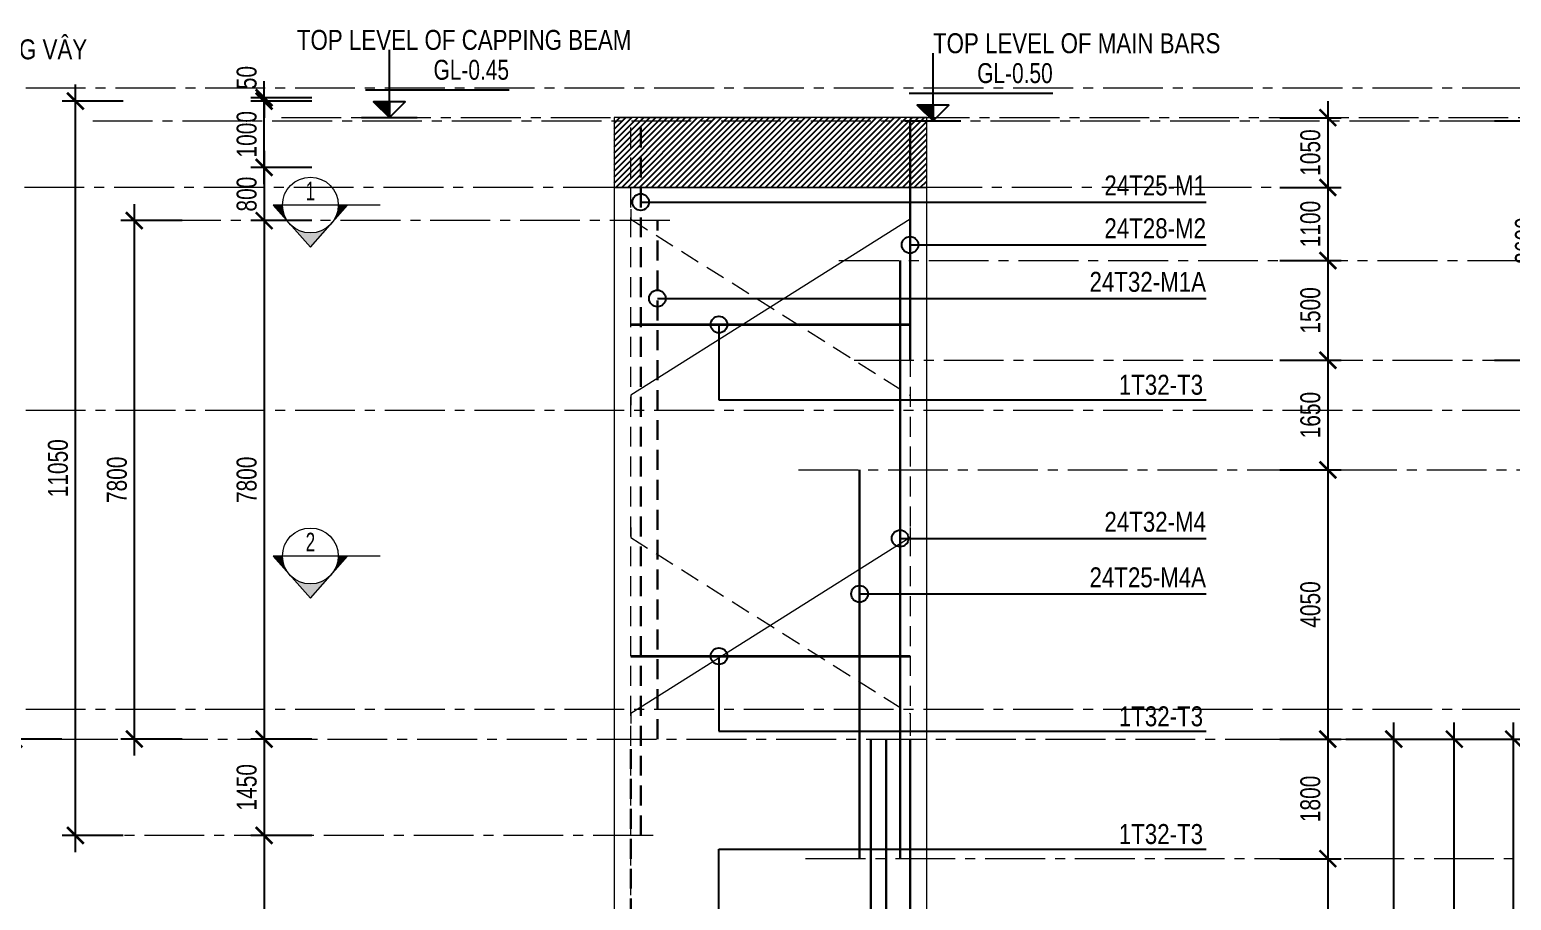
# Model space of a CAD drawing. Header units: millimetres. Extents: x 2746337 to 7547699, y -363432 to 15720.
# Drawn here: x 2973714 to 2995996, y -206622 to -193520 of the extents above; entities that cross this region are included whole.
import ezdxf
from ezdxf.enums import TextEntityAlignment as Align

# ---------------------------------------------------------------- set-up
doc = ezdxf.new("R2010")
doc.units = ezdxf.units.MM
doc.header["$LTSCALE"] = 1200
doc.header["$PDMODE"] = 3
for name, pattern in [('CENTER2', [1.125, 0.75, -0.125, 0.125, -0.125]), ('CONTINOUS', [0]), ('HIDDEN', [0.375, 0.25, -0.125])]:
    doc.linetypes.add(name, pattern=pattern)
for name, color, linetype, lineweight in [('1', 9, 'Continuous', 13), ('BOUND', 3, 'Continuous', 20), ('C1CO', 4, 'Continuous', 35), ('ENOTE', 2, 'Continuous', 15), ('Grid line', 160, 'CENTER2', 5), ('HIDE', 8, 'HIDDEN', 13), ('K-THUOC', 1, 'Continuous', 18), ('LEADER', 8, 'Continuous', 9), ('T1CO', 4, 'Continuous', 20), ('T1HI', 4, 'HIDDEN', 13), ('TCHI', 4, 'HIDDEN', 30), ('TEXTMA', 2, 'Continuous', 13), ('TEXTVN', 2, 'Continuous', 20)]:
    doc.layers.add(name, color=color, linetype=linetype, lineweight=lineweight)
for name, color, linetype in [('CDC.02.DIM', 1, 'Continuous'), ('CDC.06.TEXT', 2, 'Continuous'), ('CDC.10.HATCH', 251, 'Continuous')]:
    doc.layers.add(name, color=color, linetype=linetype)
doc.styles.add('DB_Arial', font='arial.ttf', dxfattribs={"width": 0.8})
doc.styles.add('SMTEXT', font='arial.ttf', dxfattribs={"width": 0.75})
doc.styles.add('TEXTVN', font='VHELVCN.TTF', dxfattribs={"width": 0.8})
doc.dimstyles.new('BSV1-100', dxfattribs={"dimtxt": 300, "dimasz": 250, "dimexe": 200, "dimexo": 0, "dimgap": 108, "dimtad": 1, "dimdec": 0, "dimdsep": 46, "dimtxsty": 'SMTEXT', "dimblk": 'ARCHTICK', "dimcen": 100, "dimdle": 250, "dimclrd": 256, "dimclre": 256, "dimclrt": 1, "dimadec": 0, "dimazin": 0, "dimtfac": 1, "dimtdec": 0, "dimtix": 1, "dimtmove": 2, "dimatfit": 3, "dimfxl": 720, "dimfxlon": 1, "dimtolj": 1, "dimtzin": 0, "dimarcsym": 0})
doc.dimstyles.new('BSV25', dxfattribs={"dimtxt": 300, "dimasz": 250, "dimexe": 200, "dimexo": 0, "dimgap": 108, "dimtad": 1, "dimdec": 0, "dimlfac": 0.25, "dimdsep": 46, "dimtxsty": 'SMTEXT', "dimblk": 'ARCHTICK', "dimcen": 100, "dimdle": 250, "dimclrd": 256, "dimclre": 256, "dimclrt": 2, "dimadec": 0, "dimazin": 0, "dimtfac": 1, "dimtdec": 0, "dimtix": 1, "dimtmove": 2, "dimatfit": 3, "dimfxl": 800, "dimfxlon": 1, "dimtolj": 1, "dimtzin": 0, "dimarcsym": 0})

# ---------------------------------------------------------------- blocks, each defined once
blk = doc.blocks.new('_ArchTick')
at = {"color": 0, "linetype": 'ByBlock', "const_width": 0.15}
blk.add_lwpolyline([(-0.5, -0.5), (0.5, 0.5)], dxfattribs=at)
blk = doc.blocks.new('SIGSEC')
at = {"layer": '1', "lineweight": 9}
h = blk.add_hatch(color=256, dxfattribs=at)
h.dxf.hatch_style = 1
h.paths.add_polyline_path([(-420, 0), (-560, 0), (-315, -278, -0.182676)])
h = blk.add_hatch(color=256, dxfattribs=at)
h.dxf.hatch_style = 1
h.paths.add_polyline_path([(560, 0), (420, 0, -0.182676), (315, -278)])
h = blk.add_hatch(color=256, dxfattribs=at)
h.dxf.hatch_style = 1
h.paths.add_polyline_path([(315, -278, -0.451416), (-315, -278), (0, -635)])
at = {"layer": '1', "lineweight": 9, "elevation": 0}
blk.add_lwpolyline([(1050, 0), (-560, 0), (0, -635), (560, 0)], dxfattribs=at)
at = {"layer": '1', "lineweight": 9}
blk.add_circle((0, 0), 420, dxfattribs=at)
at = {"layer": 'BOUND', "lineweight": 9, "style": 'TEXTVN', "width": 0.8}
blk.add_attdef('SEC', text='', height=280, dxfattribs=at).set_placement((0, 210, 0), align=Align.MIDDLE_CENTER)
blk = doc.blocks.new('tag_cd')
at = {"layer": 'CDC.10.HATCH'}
blk.add_hatch(color=256, dxfattribs=at).paths.add_polyline_path([(180, 240), (420, 0), (420, 240)])
at = {"layer": 'CDC.02.DIM'}
for points in [[(420, 240), (420, 0), (660, 240), (180, 240), (420, 0), (420, 1020)], [(60, 420), (2220, 420)], [(0, 0), (840, 0)]]:
    blk.add_lwpolyline(points, dxfattribs=at)
at = {"layer": 'CDC.06.TEXT', "ltscale": 0.5, "style": 'SMTEXT', "width": 0.75}
blk.add_attdef('CD', text='', height=300, dxfattribs=at).set_placement((2220, 570), align=Align.RIGHT)
blk = doc.blocks.new('*D1578')
at = {"layer": 'Defpoints', "color": 0, "transparency": 16777216}
for p in [(2967228, -194395), (2966665, -199245), (2999944, -199245)]:
    blk.add_point(p, dxfattribs=at)
at = {"layer": 'K-THUOC', "lineweight": -2, "transparency": 16777216}
for p, q in [((2966665, -194145), (2966665, -199495)), ((2967228, -194395), (2966465, -194395)), ((2967385, -199245), (2966465, -199245))]:
    blk.add_line(p, q, dxfattribs=at)
at = {"layer": 'K-THUOC', "lineweight": -2, "transparency": 16777216, "xscale": 250, "yscale": 250, "zscale": 250}
for p, rotation in [((2966665, -194395), 90), ((2966665, -199245), 270)]:
    blk.add_blockref('_ArchTick', p, dxfattribs=dict(at, rotation=rotation))
at = {"layer": 'K-THUOC', "color": 1, "transparency": 16777216, "insert": (2966404, -196820), "char_height": 300, "attachment_point": 5, "rotation": 90, "style": 'SMTEXT'}
blk.add_mtext('\\A1;4850', dxfattribs=at)
blk = doc.blocks.new('*D1579')
at = {"layer": 'Defpoints', "color": 0, "transparency": 16777216}
for p in [(2999944, -199245), (2966665, -203745), (2999944, -203745)]:
    blk.add_point(p, dxfattribs=at)
at = {"layer": 'K-THUOC', "lineweight": -2, "transparency": 16777216}
for p, q in [((2966665, -198995), (2966665, -203995)), ((2967385, -199245), (2966465, -199245)), ((2967385, -203745), (2966465, -203745))]:
    blk.add_line(p, q, dxfattribs=at)
at = {"layer": 'K-THUOC', "lineweight": -2, "transparency": 16777216, "xscale": 250, "yscale": 250, "zscale": 250}
for p, rotation in [((2966665, -199245), 90), ((2966665, -203745), 270)]:
    blk.add_blockref('_ArchTick', p, dxfattribs=dict(at, rotation=rotation))
at = {"layer": 'K-THUOC', "color": 1, "transparency": 16777216, "insert": (2966404, -201495), "char_height": 300, "attachment_point": 5, "rotation": 90, "style": 'SMTEXT'}
blk.add_mtext('\\A1;4500', dxfattribs=at)
blk = doc.blocks.new('*D1580')
at = {"layer": 'Defpoints', "color": 0, "transparency": 16777216}
for p in [(2999944, -203745), (2966665, -207545), (2999944, -207545)]:
    blk.add_point(p, dxfattribs=at)
at = {"layer": 'K-THUOC', "lineweight": -2, "transparency": 16777216}
for p, q in [((2966665, -203495), (2966665, -207795)), ((2967385, -203745), (2966465, -203745)), ((2967385, -207545), (2966465, -207545))]:
    blk.add_line(p, q, dxfattribs=at)
at = {"layer": 'K-THUOC', "lineweight": -2, "transparency": 16777216, "xscale": 250, "yscale": 250, "zscale": 250}
for p, rotation in [((2966665, -203745), 90), ((2966665, -207545), 270)]:
    blk.add_blockref('_ArchTick', p, dxfattribs=dict(at, rotation=rotation))
at = {"layer": 'K-THUOC', "color": 1, "transparency": 16777216, "insert": (2966404, -205645), "char_height": 300, "attachment_point": 5, "rotation": 90, "style": 'SMTEXT'}
blk.add_mtext('\\A1;3800', dxfattribs=at)
blk = doc.blocks.new('*D1581')
at = {"layer": 'Defpoints', "color": 0, "transparency": 16777216}
for p in [(2988504, -194845), (2986482, -195895), (2993236, -195895)]:
    blk.add_point(p, dxfattribs=at)
at = {"layer": 'K-THUOC', "lineweight": -2, "transparency": 16777216}
for p, q in [((2993236, -194595), (2993236, -196145)), ((2992516, -194845), (2993436, -194845)), ((2992516, -195895), (2993436, -195895))]:
    blk.add_line(p, q, dxfattribs=at)
at = {"layer": 'K-THUOC', "lineweight": -2, "transparency": 16777216, "xscale": 250, "yscale": 250, "zscale": 250}
for p, rotation in [((2993236, -194845), 90), ((2993236, -195895), 270)]:
    blk.add_blockref('_ArchTick', p, dxfattribs=dict(at, rotation=rotation))
at = {"layer": 'K-THUOC', "color": 1, "transparency": 16777216, "insert": (2992974, -195370), "char_height": 300, "attachment_point": 5, "rotation": 90, "style": 'SMTEXT'}
blk.add_mtext('\\A1;1050', dxfattribs=at)
blk = doc.blocks.new('*D1582')
at = {"layer": 'Defpoints', "color": 0, "transparency": 16777216}
for p in [(2986461, -196995), (2986461, -198495), (2993236, -198495)]:
    blk.add_point(p, dxfattribs=at)
at = {"layer": 'K-THUOC', "lineweight": -2, "transparency": 16777216}
for p, q in [((2993236, -196745), (2993236, -198745)), ((2992516, -196995), (2993436, -196995)), ((2992516, -198495), (2993436, -198495))]:
    blk.add_line(p, q, dxfattribs=at)
at = {"layer": 'K-THUOC', "lineweight": -2, "transparency": 16777216, "xscale": 250, "yscale": 250, "zscale": 250}
for p, rotation in [((2993236, -196995), 90), ((2993236, -198495), 270)]:
    blk.add_blockref('_ArchTick', p, dxfattribs=dict(at, rotation=rotation))
at = {"layer": 'K-THUOC', "color": 1, "transparency": 16777216, "insert": (2992974, -197745), "char_height": 300, "attachment_point": 5, "rotation": 90, "style": 'SMTEXT'}
blk.add_mtext('\\A1;1500', dxfattribs=at)
blk = doc.blocks.new('*D1583')
at = {"layer": 'Defpoints', "color": 0, "transparency": 16777216}
for p in [(2986461, -198495), (2986461, -200145), (2993236, -200145)]:
    blk.add_point(p, dxfattribs=at)
at = {"layer": 'K-THUOC', "lineweight": -2, "transparency": 16777216}
for p, q in [((2993236, -198245), (2993236, -200395)), ((2992516, -198495), (2993436, -198495)), ((2992516, -200145), (2993436, -200145))]:
    blk.add_line(p, q, dxfattribs=at)
at = {"layer": 'K-THUOC', "lineweight": -2, "transparency": 16777216, "xscale": 250, "yscale": 250, "zscale": 250}
for p, rotation in [((2993236, -198495), 90), ((2993236, -200145), 270)]:
    blk.add_blockref('_ArchTick', p, dxfattribs=dict(at, rotation=rotation))
at = {"layer": 'K-THUOC', "color": 1, "transparency": 16777216, "insert": (2992974, -199320), "char_height": 300, "attachment_point": 5, "rotation": 90, "style": 'SMTEXT'}
blk.add_mtext('\\A1;1650', dxfattribs=at)
blk = doc.blocks.new('*D1584')
at = {"layer": 'Defpoints', "color": 0, "transparency": 16777216}
for p in [(2986461, -200145), (2986461, -204195), (2993236, -204195)]:
    blk.add_point(p, dxfattribs=at)
at = {"layer": 'K-THUOC', "lineweight": -2, "transparency": 16777216}
for p, q in [((2993236, -199895), (2993236, -204445)), ((2992516, -200145), (2993436, -200145)), ((2992516, -204195), (2993436, -204195))]:
    blk.add_line(p, q, dxfattribs=at)
at = {"layer": 'K-THUOC', "lineweight": -2, "transparency": 16777216, "xscale": 250, "yscale": 250, "zscale": 250}
for p, rotation in [((2993236, -200145), 90), ((2993236, -204195), 270)]:
    blk.add_blockref('_ArchTick', p, dxfattribs=dict(at, rotation=rotation))
at = {"layer": 'K-THUOC', "color": 1, "transparency": 16777216, "insert": (2992974, -202170), "char_height": 300, "attachment_point": 5, "rotation": 90, "style": 'SMTEXT'}
blk.add_mtext('\\A1;4050', dxfattribs=at)
blk = doc.blocks.new('*D1585')
at = {"layer": 'Defpoints', "color": 0, "transparency": 16777216}
for p in [(2986461, -204195), (2986461, -205995), (2993236, -205995)]:
    blk.add_point(p, dxfattribs=at)
at = {"layer": 'K-THUOC', "lineweight": -2, "transparency": 16777216}
for p, q in [((2993236, -203945), (2993236, -206245)), ((2992516, -204195), (2993436, -204195)), ((2992516, -205995), (2993436, -205995))]:
    blk.add_line(p, q, dxfattribs=at)
at = {"layer": 'K-THUOC', "lineweight": -2, "transparency": 16777216, "xscale": 250, "yscale": 250, "zscale": 250}
for p, rotation in [((2993236, -204195), 90), ((2993236, -205995), 270)]:
    blk.add_blockref('_ArchTick', p, dxfattribs=dict(at, rotation=rotation))
at = {"layer": 'K-THUOC', "color": 1, "transparency": 16777216, "insert": (2992974, -205095), "char_height": 300, "attachment_point": 5, "rotation": 90, "style": 'SMTEXT'}
blk.add_mtext('\\A1;1800', dxfattribs=at)
blk = doc.blocks.new('*D1586')
at = {"layer": 'Defpoints', "color": 0, "transparency": 16777216}
for p in [(2986461, -205995), (2986461, -213195), (2993236, -213195)]:
    blk.add_point(p, dxfattribs=at)
at = {"layer": 'K-THUOC', "lineweight": -2, "transparency": 16777216}
for p, q in [((2993236, -205745), (2993236, -213445)), ((2992516, -205995), (2993436, -205995)), ((2992516, -213195), (2993436, -213195))]:
    blk.add_line(p, q, dxfattribs=at)
at = {"layer": 'K-THUOC', "lineweight": -2, "transparency": 16777216, "xscale": 250, "yscale": 250, "zscale": 250}
for p, rotation in [((2993236, -205995), 90), ((2993236, -213195), 270)]:
    blk.add_blockref('_ArchTick', p, dxfattribs=dict(at, rotation=rotation))
at = {"layer": 'K-THUOC', "color": 1, "transparency": 16777216, "insert": (2992974, -209595), "char_height": 300, "attachment_point": 5, "rotation": 90, "style": 'SMTEXT'}
blk.add_mtext('\\A1;7200', dxfattribs=at)
blk = doc.blocks.new('*D1591')
at = {"layer": 'Defpoints', "color": 0, "transparency": 16777216}
for p in [(2985417, -204195), (2996030, -204195), (2985417, -215895)]:
    blk.add_point(p, dxfattribs=at)
at = {"layer": 'K-THUOC', "lineweight": -2, "transparency": 16777216}
for p, q in [((2996030, -216145), (2996030, -203945)), ((2995310, -204195), (2996230, -204195)), ((2995310, -215895), (2996230, -215895))]:
    blk.add_line(p, q, dxfattribs=at)
at = {"layer": 'K-THUOC', "lineweight": -2, "transparency": 16777216, "xscale": 250, "yscale": 250, "zscale": 250}
for p, rotation in [((2996030, -204195), 90), ((2996030, -215895), 270)]:
    blk.add_blockref('_ArchTick', p, dxfattribs=dict(at, rotation=rotation))
at = {"layer": 'K-THUOC', "color": 1, "transparency": 16777216, "insert": (2995769, -210045), "char_height": 300, "attachment_point": 5, "rotation": 90, "style": 'SMTEXT'}
blk.add_mtext('\\A1;11700', dxfattribs=at)
blk = doc.blocks.new('*D1592')
at = {"layer": 'Defpoints', "color": 0, "transparency": 16777216}
for p in [(2986805, -196995), (2997885, -196995), (2986805, -205995)]:
    blk.add_point(p, dxfattribs=at)
at = {"layer": 'K-THUOC', "lineweight": -2, "transparency": 16777216}
for p, q in [((2997885, -206245), (2997885, -196745)), ((2997165, -196995), (2998085, -196995)), ((2997165, -205995), (2998085, -205995))]:
    blk.add_line(p, q, dxfattribs=at)
at = {"layer": 'K-THUOC', "lineweight": -2, "transparency": 16777216, "xscale": 250, "yscale": 250, "zscale": 250}
for p, rotation in [((2997885, -196995), 90), ((2997885, -205995), 270)]:
    blk.add_blockref('_ArchTick', p, dxfattribs=dict(at, rotation=rotation))
at = {"layer": 'K-THUOC', "color": 1, "transparency": 16777216, "insert": (2997623, -201495), "char_height": 300, "attachment_point": 5, "rotation": 90, "style": 'SMTEXT'}
blk.add_mtext('\\A1;9000', dxfattribs=at)
blk = doc.blocks.new('*D1593')
at = {"layer": 'Defpoints', "color": 0, "transparency": 16777216}
for p in [(2988254, -194895), (2996464, -194895), (2986111, -198495)]:
    blk.add_point(p, dxfattribs=at)
at = {"layer": 'K-THUOC', "lineweight": -2, "transparency": 16777216}
for p, q in [((2996464, -198745), (2996464, -194645)), ((2995744, -194895), (2996664, -194895)), ((2995744, -198495), (2996664, -198495))]:
    blk.add_line(p, q, dxfattribs=at)
at = {"layer": 'K-THUOC', "lineweight": -2, "transparency": 16777216, "xscale": 250, "yscale": 250, "zscale": 250}
for p, rotation in [((2996464, -194895), 90), ((2996464, -198495), 270)]:
    blk.add_blockref('_ArchTick', p, dxfattribs=dict(at, rotation=rotation))
at = {"layer": 'K-THUOC', "color": 1, "transparency": 16777216, "insert": (2996202, -196695), "char_height": 300, "attachment_point": 5, "rotation": 90, "style": 'SMTEXT'}
blk.add_mtext('\\A1;3600', dxfattribs=at)
blk = doc.blocks.new('*D1594')
at = {"layer": 'Defpoints', "color": 0, "transparency": 16777216}
for p in [(2985117, -204195), (2995138, -204195), (2985117, -214195)]:
    blk.add_point(p, dxfattribs=at)
at = {"layer": 'K-THUOC', "lineweight": -2, "transparency": 16777216}
for p, q in [((2995138, -214445), (2995138, -203945)), ((2994418, -204195), (2995338, -204195)), ((2994418, -214195), (2995338, -214195))]:
    blk.add_line(p, q, dxfattribs=at)
at = {"layer": 'K-THUOC', "lineweight": -2, "transparency": 16777216, "xscale": 250, "yscale": 250, "zscale": 250}
for p, rotation in [((2995138, -204195), 90), ((2995138, -214195), 270)]:
    blk.add_blockref('_ArchTick', p, dxfattribs=dict(at, rotation=rotation))
at = {"layer": 'K-THUOC', "color": 1, "transparency": 16777216, "insert": (2994876, -209195), "char_height": 300, "attachment_point": 5, "rotation": 90, "style": 'SMTEXT'}
blk.add_mtext('\\A1;10000', dxfattribs=at)
blk = doc.blocks.new('*D1595')
at = {"layer": 'Defpoints', "color": 0, "transparency": 16777216}
for p in [(2984817, -204195), (2994227, -204195), (2984817, -213195)]:
    blk.add_point(p, dxfattribs=at)
at = {"layer": 'K-THUOC', "lineweight": -2, "transparency": 16777216}
for p, q in [((2994227, -213445), (2994227, -203945)), ((2993507, -204195), (2994427, -204195)), ((2993507, -213195), (2994427, -213195))]:
    blk.add_line(p, q, dxfattribs=at)
at = {"layer": 'K-THUOC', "lineweight": -2, "transparency": 16777216, "xscale": 250, "yscale": 250, "zscale": 250}
for p, rotation in [((2994227, -204195), 90), ((2994227, -213195), 270)]:
    blk.add_blockref('_ArchTick', p, dxfattribs=dict(at, rotation=rotation))
at = {"layer": 'K-THUOC', "color": 1, "transparency": 16777216, "insert": (2993966, -208695), "char_height": 300, "attachment_point": 5, "rotation": 90, "style": 'SMTEXT'}
blk.add_mtext('\\A1;9000', dxfattribs=at)
blk = doc.blocks.new('*D1596')
at = {"layer": 'Defpoints', "color": 0, "transparency": 16777216}
for p in [(2977240, -194595), (2982317, -194595), (2982317, -195595)]:
    blk.add_point(p, dxfattribs=at)
at = {"layer": 'K-THUOC', "lineweight": -2, "transparency": 16777216}
for p, q in [((2977240, -195845), (2977240, -194345)), ((2977960, -194595), (2977040, -194595)), ((2977960, -195595), (2977040, -195595))]:
    blk.add_line(p, q, dxfattribs=at)
at = {"layer": 'K-THUOC', "lineweight": -2, "transparency": 16777216, "xscale": 250, "yscale": 250, "zscale": 250}
for p, rotation in [((2977240, -194595), 90), ((2977240, -195595), 270)]:
    blk.add_blockref('_ArchTick', p, dxfattribs=dict(at, rotation=rotation))
at = {"layer": 'K-THUOC', "color": 1, "transparency": 16777216, "insert": (2976979, -195095), "char_height": 300, "attachment_point": 5, "rotation": 90, "style": 'SMTEXT'}
blk.add_mtext('\\A1;1000', dxfattribs=at)
blk = doc.blocks.new('*D1597')
at = {"layer": 'Defpoints', "color": 0, "transparency": 16777216}
for p in [(2982296, -196394), (2977240, -204194), (2982296, -204194)]:
    blk.add_point(p, dxfattribs=at)
at = {"layer": 'K-THUOC', "lineweight": -2, "transparency": 16777216}
for p, q in [((2977240, -196144), (2977240, -204444)), ((2977960, -196394), (2977040, -196394)), ((2977960, -204194), (2977040, -204194))]:
    blk.add_line(p, q, dxfattribs=at)
at = {"layer": 'K-THUOC', "lineweight": -2, "transparency": 16777216, "xscale": 250, "yscale": 250, "zscale": 250}
for p, rotation in [((2977240, -196394), 90), ((2977240, -204194), 270)]:
    blk.add_blockref('_ArchTick', p, dxfattribs=dict(at, rotation=rotation))
at = {"layer": 'K-THUOC', "color": 1, "transparency": 16777216, "insert": (2976979, -200294), "char_height": 300, "attachment_point": 5, "rotation": 90, "style": 'SMTEXT'}
blk.add_mtext('\\A1;7800', dxfattribs=at)
blk = doc.blocks.new('*D1598')
at = {"layer": 'Defpoints', "color": 0, "transparency": 16777216}
for p in [(2982296, -205645), (2977240, -208595), (2982296, -208595)]:
    blk.add_point(p, dxfattribs=at)
at = {"layer": 'K-THUOC', "lineweight": -2, "transparency": 16777216}
for p, q in [((2977240, -205395), (2977240, -208845)), ((2977960, -205645), (2977040, -205645)), ((2977960, -208595), (2977040, -208595))]:
    blk.add_line(p, q, dxfattribs=at)
at = {"layer": 'K-THUOC', "lineweight": -2, "transparency": 16777216, "xscale": 250, "yscale": 250, "zscale": 250}
for p, rotation in [((2977240, -205645), 90), ((2977240, -208595), 270)]:
    blk.add_blockref('_ArchTick', p, dxfattribs=dict(at, rotation=rotation))
at = {"layer": 'K-THUOC', "color": 1, "transparency": 16777216, "insert": (2976979, -207120), "char_height": 300, "attachment_point": 5, "rotation": 90, "style": 'SMTEXT'}
blk.add_mtext('\\A1;2950', dxfattribs=at)
blk = doc.blocks.new('*D1602')
at = {"layer": 'Defpoints', "color": 0, "transparency": 16777216}
for p in [(2973476, -204195), (2981896, -204195), (2981896, -215895)]:
    blk.add_point(p, dxfattribs=at)
at = {"layer": 'K-THUOC', "lineweight": -2, "transparency": 16777216}
for p, q in [((2973476, -216145), (2973476, -203945)), ((2974196, -204195), (2973276, -204195)), ((2974196, -215895), (2973276, -215895))]:
    blk.add_line(p, q, dxfattribs=at)
at = {"layer": 'K-THUOC', "lineweight": -2, "transparency": 16777216, "xscale": 250, "yscale": 250, "zscale": 250}
for p, rotation in [((2973476, -204195), 90), ((2973476, -215895), 270)]:
    blk.add_blockref('_ArchTick', p, dxfattribs=dict(at, rotation=rotation))
at = {"layer": 'K-THUOC', "color": 1, "transparency": 16777216, "insert": (2973215, -210045), "char_height": 300, "attachment_point": 5, "rotation": 90, "style": 'SMTEXT'}
blk.add_mtext('\\A1;11700', dxfattribs=at)
blk = doc.blocks.new('*D1603')
at = {"layer": 'Defpoints', "color": 0, "transparency": 16777216}
for p in [(2974403, -194595), (2980811, -194595), (2980811, -205645)]:
    blk.add_point(p, dxfattribs=at)
at = {"layer": 'K-THUOC', "lineweight": -2, "transparency": 16777216}
for p, q in [((2974403, -205895), (2974403, -194345)), ((2975123, -194595), (2974203, -194595)), ((2975123, -205645), (2974203, -205645))]:
    blk.add_line(p, q, dxfattribs=at)
at = {"layer": 'K-THUOC', "lineweight": -2, "transparency": 16777216, "xscale": 250, "yscale": 250, "zscale": 250}
for p, rotation in [((2974403, -194595), 90), ((2974403, -205645), 270)]:
    blk.add_blockref('_ArchTick', p, dxfattribs=dict(at, rotation=rotation))
at = {"layer": 'K-THUOC', "color": 1, "transparency": 16777216, "insert": (2974141, -200120), "char_height": 300, "attachment_point": 5, "rotation": 90, "style": 'SMTEXT'}
blk.add_mtext('\\A1;11050', dxfattribs=at)
blk = doc.blocks.new('*D1604')
at = {"layer": 'Defpoints', "color": 0, "transparency": 16777216}
for p in [(2981061, -196394), (2975288, -204194), (2981061, -204194)]:
    blk.add_point(p, dxfattribs=at)
at = {"layer": 'K-THUOC', "lineweight": -2, "transparency": 16777216}
for p, q in [((2975288, -196144), (2975288, -204444)), ((2976008, -196394), (2975088, -196394)), ((2976008, -204194), (2975088, -204194))]:
    blk.add_line(p, q, dxfattribs=at)
at = {"layer": 'K-THUOC', "lineweight": -2, "transparency": 16777216, "xscale": 250, "yscale": 250, "zscale": 250}
for p, rotation in [((2975288, -196394), 90), ((2975288, -204194), 270)]:
    blk.add_blockref('_ArchTick', p, dxfattribs=dict(at, rotation=rotation))
at = {"layer": 'K-THUOC', "color": 1, "transparency": 16777216, "insert": (2975027, -200294), "char_height": 300, "attachment_point": 5, "rotation": 90, "style": 'SMTEXT'}
blk.add_mtext('\\A1;7800', dxfattribs=at)
blk = doc.blocks.new('*D1606')
at = {"layer": 'Defpoints', "color": 0, "transparency": 16777216}
for p in [(2982296, -204195), (2977240, -205645), (2982296, -205645)]:
    blk.add_point(p, dxfattribs=at)
at = {"layer": 'K-THUOC', "lineweight": -2, "transparency": 16777216}
for p, q in [((2977240, -203945), (2977240, -205895)), ((2977960, -204195), (2977040, -204195)), ((2977960, -205645), (2977040, -205645))]:
    blk.add_line(p, q, dxfattribs=at)
at = {"layer": 'K-THUOC', "lineweight": -2, "transparency": 16777216, "xscale": 250, "yscale": 250, "zscale": 250}
for p, rotation in [((2977240, -204195), 90), ((2977240, -205645), 270)]:
    blk.add_blockref('_ArchTick', p, dxfattribs=dict(at, rotation=rotation))
at = {"layer": 'K-THUOC', "color": 1, "transparency": 16777216, "insert": (2976979, -204920), "char_height": 300, "attachment_point": 5, "rotation": 90, "style": 'SMTEXT'}
blk.add_mtext('\\A1;1450', dxfattribs=at)
blk = doc.blocks.new('*D1608')
at = {"layer": 'Defpoints', "color": 0, "transparency": 16777216}
for p in [(2986482, -195895), (2986461, -196995), (2993236, -196995)]:
    blk.add_point(p, dxfattribs=at)
at = {"layer": 'K-THUOC', "lineweight": -2, "transparency": 16777216}
for p, q in [((2993236, -195645), (2993236, -197245)), ((2992516, -195895), (2993436, -195895)), ((2992516, -196995), (2993436, -196995))]:
    blk.add_line(p, q, dxfattribs=at)
at = {"layer": 'K-THUOC', "lineweight": -2, "transparency": 16777216, "xscale": 250, "yscale": 250, "zscale": 250}
for p, rotation in [((2993236, -195895), 90), ((2993236, -196995), 270)]:
    blk.add_blockref('_ArchTick', p, dxfattribs=dict(at, rotation=rotation))
at = {"layer": 'K-THUOC', "color": 1, "transparency": 16777216, "insert": (2992974, -196445), "char_height": 300, "attachment_point": 5, "rotation": 90, "style": 'SMTEXT'}
blk.add_mtext('\\A1;1100', dxfattribs=at)
blk = doc.blocks.new('*D1609')
at = {"layer": 'Defpoints', "color": 0, "transparency": 16777216}
for p in [(2982296, -195595), (2977240, -196394), (2982296, -196394)]:
    blk.add_point(p, dxfattribs=at)
at = {"layer": 'K-THUOC', "lineweight": -2, "transparency": 16777216}
for p, q in [((2977240, -195345), (2977240, -196644)), ((2977960, -195595), (2977040, -195595)), ((2977960, -196394), (2977040, -196394))]:
    blk.add_line(p, q, dxfattribs=at)
at = {"layer": 'K-THUOC', "lineweight": -2, "transparency": 16777216, "xscale": 250, "yscale": 250, "zscale": 250}
for p, rotation in [((2977240, -195595), 90), ((2977240, -196394), 270)]:
    blk.add_blockref('_ArchTick', p, dxfattribs=dict(at, rotation=rotation))
at = {"layer": 'K-THUOC', "color": 1, "transparency": 16777216, "insert": (2976979, -195995), "char_height": 300, "attachment_point": 5, "rotation": 90, "style": 'SMTEXT'}
blk.add_mtext('\\A1;800', dxfattribs=at)
blk = doc.blocks.new('*D1616')
at = {"layer": 'Defpoints', "color": 0, "transparency": 16777216}
for p in [(2999944, -195895), (2994397, -220395), (3005111, -220395)]:
    blk.add_point(p, dxfattribs=at)
at = {"layer": 'K-THUOC', "lineweight": -2, "transparency": 16777216}
for p, q in [((3005111, -195645), (3005111, -220645)), ((3004391, -195895), (3005311, -195895)), ((3004391, -220395), (3005311, -220395))]:
    blk.add_line(p, q, dxfattribs=at)
at = {"layer": 'K-THUOC', "lineweight": -2, "transparency": 16777216, "xscale": 250, "yscale": 250, "zscale": 250}
for p, rotation in [((3005111, -195895), 90), ((3005111, -220395), 270)]:
    blk.add_blockref('_ArchTick', p, dxfattribs=dict(at, rotation=rotation))
at = {"layer": 'K-THUOC', "color": 1, "transparency": 16777216, "insert": (3004850, -208145), "char_height": 300, "attachment_point": 5, "rotation": 90, "style": 'SMTEXT'}
blk.add_mtext('\\A1;24500', dxfattribs=at)
blk = doc.blocks.new('*D1618')
at = {"layer": 'Defpoints', "color": 0, "transparency": 16777216}
for p in [(2999144, -194395), (3006172, -194395), (2994397, -220395)]:
    blk.add_point(p, dxfattribs=at)
at = {"layer": 'K-THUOC', "lineweight": -2, "transparency": 16777216}
for p, q in [((3006172, -220645), (3006172, -194145)), ((3005452, -194395), (3006372, -194395)), ((3005452, -220395), (3006372, -220395))]:
    blk.add_line(p, q, dxfattribs=at)
at = {"layer": 'K-THUOC', "lineweight": -2, "transparency": 16777216, "xscale": 250, "yscale": 250, "zscale": 250}
for p, rotation in [((3006172, -194395), 90), ((3006172, -220395), 270)]:
    blk.add_blockref('_ArchTick', p, dxfattribs=dict(at, rotation=rotation))
at = {"layer": 'K-THUOC', "color": 1, "transparency": 16777216, "insert": (3005911, -207395), "char_height": 300, "attachment_point": 5, "rotation": 90, "style": 'SMTEXT'}
blk.add_mtext('\\A1;26000', dxfattribs=at)
blk = doc.blocks.new('*D1622')
at = {"layer": 'Defpoints', "color": 0, "transparency": 16777216}
for p in [(2986505, -200145), (2986505, -205995), (2996956, -205995)]:
    blk.add_point(p, dxfattribs=at)
at = {"layer": 'K-THUOC', "lineweight": -2, "transparency": 16777216}
for p, q in [((2996956, -199895), (2996956, -206245)), ((2996236, -200145), (2997156, -200145)), ((2996236, -205995), (2997156, -205995))]:
    blk.add_line(p, q, dxfattribs=at)
at = {"layer": 'K-THUOC', "lineweight": -2, "transparency": 16777216, "xscale": 250, "yscale": 250, "zscale": 250}
for p, rotation in [((2996956, -200145), 90), ((2996956, -205995), 270)]:
    blk.add_blockref('_ArchTick', p, dxfattribs=dict(at, rotation=rotation))
at = {"layer": 'K-THUOC', "color": 1, "transparency": 16777216, "insert": (2996695, -203070), "char_height": 300, "attachment_point": 5, "rotation": 90, "style": 'SMTEXT'}
blk.add_mtext('\\A1;5850', dxfattribs=at)
blk = doc.blocks.new('*D1623')
at = {"layer": 'Defpoints', "color": 0, "transparency": 16777216}
for p in [(2977240, -194545), (2982504, -194545), (2982504, -194595)]:
    blk.add_point(p, dxfattribs=at)
at = {"layer": 'K-THUOC', "lineweight": -2, "transparency": 16777216}
for p, q in [((2977240, -194545), (2977240, -194295)), ((2977960, -194545), (2977040, -194545)), ((2977960, -194595), (2977040, -194595)), ((2977240, -194595), (2977240, -194545)), ((2977240, -194595), (2977240, -194845))]:
    blk.add_line(p, q, dxfattribs=at)
at = {"layer": 'K-THUOC', "lineweight": -2, "transparency": 16777216, "xscale": 250, "yscale": 250, "zscale": 250}
for p, rotation in [((2977240, -194545), 270), ((2977240, -194595), 90)]:
    blk.add_blockref('_ArchTick', p, dxfattribs=dict(at, rotation=rotation))
at = {"layer": 'K-THUOC', "color": 1, "transparency": 16777216, "insert": (2976979, -194242), "char_height": 300, "attachment_point": 5, "rotation": 90, "style": 'SMTEXT'}
blk.add_mtext('\\A1;50', dxfattribs=at)

msp = doc.modelspace()

# ---------------------------------------------------------------- hatches: boundary and pattern name
at = {"layer": 'CDC.10.HATCH'}
h = msp.add_hatch(dxfattribs=at)
h.set_pattern_fill('ANSI31', color=256, scale=20)
h.set_pattern_definition([(45, (213039.666, -118012.94), (-44.9012806, 44.9012806), [])])
h.paths.add_polyline_path([(2982504, -195894.7), (2987204, -195894.7), (2987204, -194844.7), (2982504, -194844.7)])

# ---------------------------------------------------------------- linework, layer by layer
at = {"layer": 'BOUND'}
for points in [[(2982504, -195894.7), (2987204, -195894.7), (2987204, -194844.7), (2982504, -194844.7)], [(2982504, -239394.7), (2987204, -239394.7), (2987204, -195894.7), (2982504, -195894.7)]]:
    msp.add_lwpolyline(points, close=True, dxfattribs=at)
at = {"layer": 'C1CO'}
for p, q in [((2982754, -197958.4), (2986954, -197958.4)), ((2982754, -202946.9), (2986954, -202946.9))]:
    msp.add_line(p, q, dxfattribs=at)
at = {"layer": 'Grid line', "color": 2}
for p, q in [((2962856, -194394.7), (2999943.6, -194394.7)), ((2962856, -199244.7), (2999943.6, -199244.7)), ((2962856, -203744.7), (2999943.6, -203744.7))]:
    msp.add_line(p, q, dxfattribs=at)
at = {"layer": 'Grid line'}
for p, q in [((2993435.6, -195894.7), (2967625.3, -195894.7)), ((2983339.5, -196394.4), (2975087.9, -196394.4)), ((2985884.1, -196995), (2997884.6, -196995)), ((2986110.6, -198495), (2996663.6, -198495)), ((2985274, -200145), (2997083.7, -200145)), ((2974141.9, -204195), (2996230.1, -204195)), ((2983089.5, -205645), (2974876.2, -205645)), ((2997083.7, -205995), (2985274, -205995))]:
    msp.add_line(p, q, dxfattribs=at)
for points in [[(2974662.6, -194894.7), (2995790.4, -194894.7)], [(2977499.7, -194844.7), (2999943.6, -194844.7)]]:
    msp.add_lwpolyline(points, dxfattribs=at)
at = {"layer": 'HIDE'}
for p, q in [((2982754, -239394.7), (2982754, -194844.7)), ((2986954, -194844.7), (2986954, -239394.7))]:
    msp.add_line(p, q, dxfattribs=at)
at = {"layer": 'T1CO'}
for p, q in [((2986954, -196221.6), (2986954, -196371.6)), ((2986954, -196371.6), (2982754, -199021.6)), ((2982754, -199021.6), (2982754, -199171.6)), ((2986954, -201162.2), (2982754, -203812.2)), ((2986954, -201012.2), (2986954, -201162.2)), ((2982754, -203812.2), (2982754, -203962.2))]:
    msp.add_line(p, q, dxfattribs=at)
at = {"layer": 'T1HI'}
for p, q in [((2982754, -196221.6), (2982754, -196371.6)), ((2982754, -196371.6), (2986954, -199021.6)), ((2986954, -199021.6), (2986954, -199171.6)), ((2982754, -201012.2), (2982754, -201162.2)), ((2982754, -201162.2), (2986954, -203812.2)), ((2986954, -203812.2), (2986954, -203962.2))]:
    msp.add_line(p, q, dxfattribs=at)
at = {"layer": 'TCHI', "linetype": 'HIDDEN'}
for p, q in [((2982904, -205645), (2982904, -194894.7)), ((2982754, -215894.7), (2982754, -204194.7))]:
    msp.add_line(p, q, dxfattribs=at)
at = {"layer": 'TCHI', "linetype": 'CONTINOUS'}
for p, q in [((2986954, -198495), (2986954, -194894.7)), ((2986804, -205995), (2986804, -196995)), ((2986592.4, -213194.7), (2986592.4, -204195)), ((2986954, -215894.7), (2986954, -204195))]:
    msp.add_line(p, q, dxfattribs=at)
at = {"layer": 'TCHI', "color": 6, "linetype": 'HIDDEN'}
msp.add_line((2983154, -204194.4), (2983154, -196394.4), dxfattribs=at)
at = {"layer": 'TCHI', "color": 6, "linetype": 'CONTINOUS'}
for p, q in [((2986193.9, -205995), (2986193.9, -200145)), ((2986365.5, -214194.7), (2986365.5, -204195))]:
    msp.add_line(p, q, dxfattribs=at)

# ---------------------------------------------------------------- block references
at = {"layer": '1', "lineweight": 20}
for p, values in [((2977936.3, -196160.1), {'SEC': '1'}), ((2977936.3, -201440.1), {'SEC': '2'})]:
    msp.add_blockref('SIGSEC', p, dxfattribs=at).add_auto_attribs(values)
at = {"layer": 'ENOTE'}
for p, values in [((2978703.5, -194844.7), {'CD': 'GL-0.45'}), ((2986878.6, -194894.7), {'CD': 'GL-0.50'})]:
    msp.add_blockref('tag_cd', p, dxfattribs=at).add_auto_attribs(values)

# ---------------------------------------------------------------- texts
at = {"layer": 'TEXTMA', "style": 'DB_Arial', "width": 0.8}
for s, p in [('24T25-M1', (2991403.8, -196014.5)), ('24T28-M2', (2991403.8, -196659)), ('24T32-M1A', (2991403.8, -197465.1)), ('1T32-T3', (2991359.6, -199013.4)), ('24T32-M4', (2991403.8, -201075.5)), ('24T25-M4A', (2991403.8, -201911.3)), ('1T32-T3', (2991359.6, -204001.9)), ('1T32-T3', (2991359.6, -205773.4))]:
    msp.add_text(s, height=300, rotation=360, dxfattribs=at).set_placement(p, align=Align.RIGHT)
at = {"layer": 'TEXTVN', "style": 'DB_Arial', "width": 0.8}
for s, p in [('CAO ĐỘ ĐỈNH TƯỜNG VÂY', (2970206.2, -193966.9)), ('TOP LEVEL OF CAPPING BEAM', (2977733.1, -193824.7)), ('TOP LEVEL OF MAIN BARS', (2987298.6, -193874.7))]:
    msp.add_text(s, height=300, dxfattribs=at).set_placement(p)

# ---------------------------------------------------------------- dimensions: what is measured, and where the dimension line sits
at = {"layer": 'K-THUOC'}
dim = msp.add_linear_dim(base=(2977239.7, -194544.7), p1=(2982504, -194594.7), p2=(2982504, -194544.7), angle=90, dimstyle='BSV1-100', dxfattribs=at)
dim.commit()
dim.dimension.update_dxf_attribs({"geometry": '*D1623', "text_midpoint": (2976978.5, -194241.8), "dimtype": 160})
for base, p1, p2, picture, middle in [((2966665.3, -199244.7), (2967227.7, -194394.7), (2999943.6, -199244.7), '*D1578', (2966404.1, -196819.7)), ((3006172.3, -194394.7), (2994396.9, -220394.7), (2999143.6, -194394.7), '*D1618', (3005911.1, -207394.7)), ((2974402.6, -194594.7), (2980810.6, -205645), (2980810.6, -194594.7), '*D1603', (2974141.4, -200119.9)), ((2977239.7, -194594.7), (2982317.2, -195594.7), (2982317.2, -194594.7), '*D1596', (2976978.5, -195094.7)), ((2996463.6, -194894.7), (2986110.6, -198495), (2988254, -194894.7), '*D1593', (2996202.4, -196694.9)), ((2993235.6, -195894.7), (2988504, -194844.7), (2986482.3, -195894.7), '*D1581', (2992974.4, -195369.7)), ((2977239.7, -196394.4), (2982295.5, -195594.7), (2982295.5, -196394.4), '*D1609', (2976978.5, -195994.5)), ((2993235.6, -196995), (2986482.3, -195894.7), (2986460.6, -196995), '*D1608', (2992974.4, -196444.9)), ((3005111.5, -220394.7), (2999943.6, -195894.7), (2994396.9, -220394.7), '*D1616', (3004850.3, -208144.7)), ((2975287.9, -204194.4), (2981060.6, -196394.4), (2981060.6, -204194.4), '*D1604', (2975026.7, -200294.4)), ((2977239.7, -204194), (2982295.5, -196394.4), (2982295.5, -204194), '*D1597', (2976978.5, -200294.2)), ((2993235.6, -198495), (2986460.6, -196995), (2986460.6, -198495), '*D1582', (2992974.4, -197745)), ((2997884.6, -196995), (2986805, -205995), (2986805, -196995), '*D1592', (2997623.5, -201495)), ((2993235.6, -200145), (2986460.6, -198495), (2986460.6, -200145), '*D1583', (2992974.4, -199320)), ((2966665.3, -203744.7), (2999943.6, -199244.7), (2999943.6, -203744.7), '*D1579', (2966404.1, -201494.7)), ((2993235.6, -204195), (2986460.6, -200145), (2986460.6, -204195), '*D1584', (2992974.4, -202170)), ((2996955.7, -205995), (2986505, -200145), (2986505, -205995), '*D1622', (2996694.6, -203070)), ((2966665.3, -207544.7), (2999943.6, -203744.7), (2999943.6, -207544.7), '*D1580', (2966404, -205644.7)), ((2973475.8, -204194.7), (2981896.3, -215894.7), (2981896.3, -204194.7), '*D1602', (2973214.6, -210044.7)), ((2977239.7, -205645), (2982295.5, -204195), (2982295.5, -205645), '*D1606', (2976978.5, -204920)), ((2994227, -204195), (2984817.1, -213194.7), (2984817.1, -204195), '*D1595', (2993965.8, -208694.9)), ((2995137.6, -204195), (2985117.1, -214194.7), (2985117.1, -204195), '*D1594', (2994876.5, -209194.9)), ((2996030.1, -204195), (2985417.1, -215894.7), (2985417.1, -204195), '*D1591', (2995769, -210044.9)), ((2993235.6, -205995), (2986460.6, -204195), (2986460.6, -205995), '*D1585', (2992974.4, -205095)), ((2977239.7, -208594.7), (2982295.5, -205645), (2982295.5, -208594.7), '*D1598', (2976978.5, -207119.9)), ((2993235.6, -213194.7), (2986460.6, -205995), (2986460.6, -213194.7), '*D1586', (2992974.4, -209594.9))]:
    dim = msp.add_linear_dim(base=base, p1=p1, p2=p2, angle=90, dimstyle='BSV1-100', dxfattribs=at)
    dim.commit()
    dim.dimension.update_dxf_attribs({"geometry": picture, "text_midpoint": middle})

# ---------------------------------------------------------------- leaders
at = {"layer": 'LEADER'}
for points in [[(2982904, -196114.5), (2991403.8, -196114.5)], [(2986954, -196759), (2991403.8, -196759)], [(2983154, -197565.1), (2991403.8, -197565.1)], [(2984079, -197958.4), (2984079, -199088.9), (2991403.8, -199088.9)], [(2986804, -201175.5), (2991403.8, -201175.5)], [(2986193.9, -202011.3), (2991403.8, -202011.3)], [(2984079, -202946.9), (2984079, -204077.4), (2991403.8, -204077.4)], [(2984079, -206981.2), (2984079, -205850.7), (2991403.8, -205850.7)]]:
    msp.add_leader(points, dimstyle='BSV25', override={"dimldrblk": 'Origin'}, dxfattribs=at)

doc.saveas('drawing.dxf')
